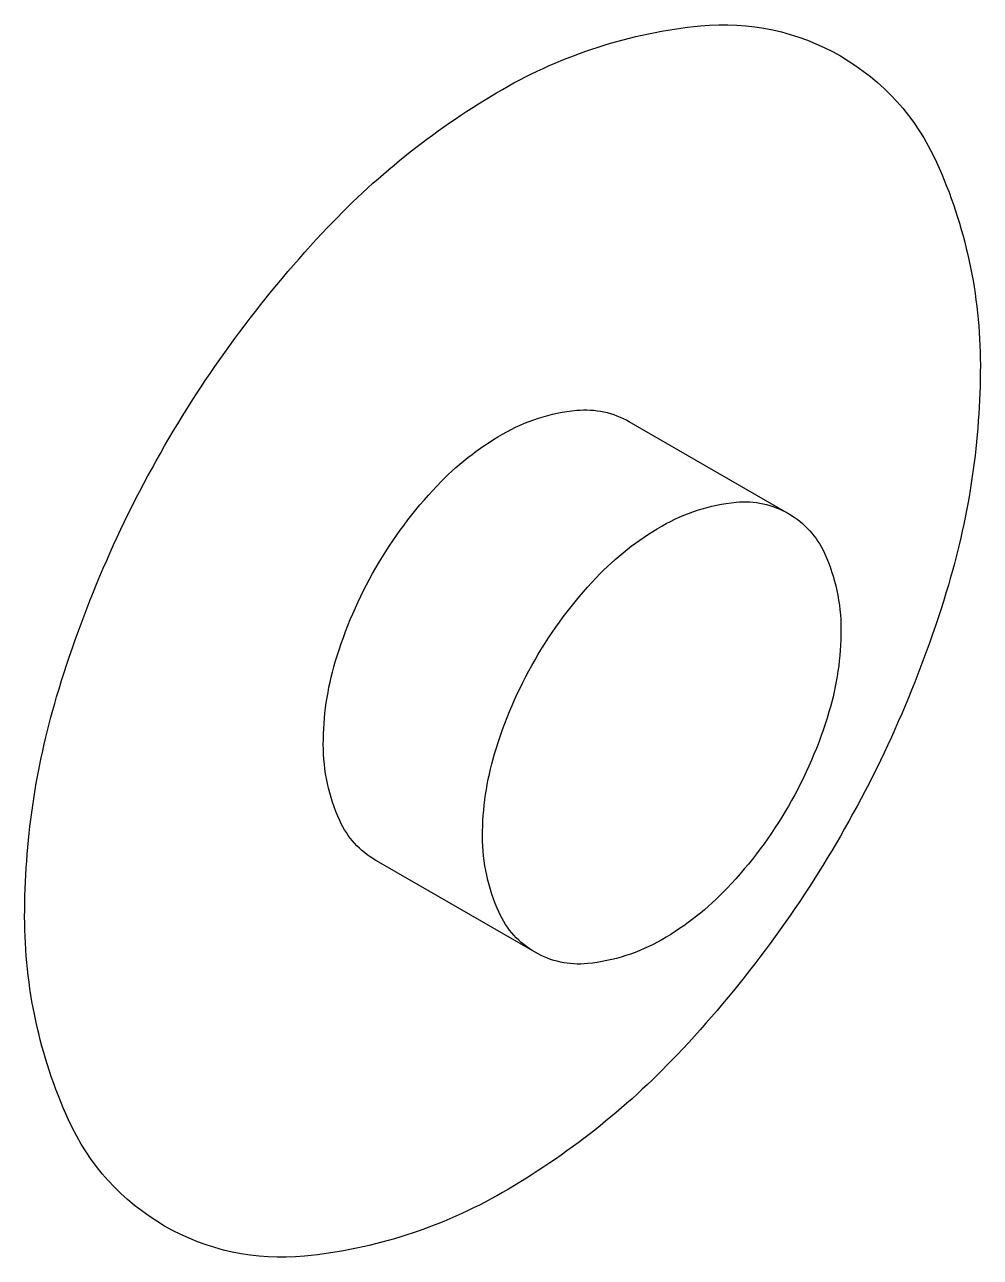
# Model space of a CAD drawing. Header units: millimetres. Extents: x -2846.158 to -2845.95, y 1185.824 to 1186.093.
import ezdxf

# ---------------------------------------------------------------- set-up
doc = ezdxf.new("R2010")
doc.units = ezdxf.units.MM
doc.layers.add('Hds_iso_símbolos', color=2, linetype='Continuous')

msp = doc.modelspace()

# ---------------------------------------------------------------- linework, layer by layer
at = {"layer": 'Hds_iso_símbolos'}
for p, q in [((-2846.02675, 1186.00653), (-2845.99094, 1185.98586)), ((-2846.04627, 1185.89054), (-2846.08163, 1185.91096))]:
    msp.add_line(p, q, dxfattribs=at)
for points in [[(-2845.98023, 1185.91605, -0.058752), (-2846.01576, 1185.86842, -0.072341), (-2846.05372, 1185.83848, -0.106617), (-2846.09676, 1185.82463, -0.156851), (-2846.1272, 1185.8312, -0.156851), (-2846.1481, 1185.85427, -0.106617), (-2846.15764, 1185.89848, -0.072341), (-2846.15068, 1185.94632, -0.058752), (-2846.1272, 1186.0009, -0.058752), (-2846.09167, 1186.04853, -0.072341), (-2846.05372, 1186.07848, -0.106617), (-2846.01067, 1186.09232, -0.156851), (-2845.98023, 1186.08575, -0.156851), (-2845.95933, 1186.06268, -0.106617), (-2845.94979, 1186.01848, -0.072341), (-2845.95675, 1185.97063, -0.058752)], [(-2845.99152, 1185.92257, -0.058752), (-2846.00484, 1185.90471, -0.072341), (-2846.01907, 1185.89348, -0.106617), (-2846.03522, 1185.88828, -0.156851), (-2846.04663, 1185.89075, -0.156851), (-2846.05447, 1185.8994, -0.106617), (-2846.05805, 1185.91598, -0.072341), (-2846.05544, 1185.93392, -0.058752), (-2846.04663, 1185.95439, -0.058752), (-2846.03331, 1185.97225, -0.072341), (-2846.01907, 1185.98348, -0.106617), (-2846.00293, 1185.98867, -0.156851), (-2845.99152, 1185.9862, -0.156851), (-2845.98368, 1185.97755, -0.106617), (-2845.9801, 1185.96098, -0.072341), (-2845.98271, 1185.94303, -0.058752)]]:
    msp.add_lwpolyline(points, format="xyb", close=True, dxfattribs=at)
msp.add_lwpolyline([(-2846.08091, 1185.91054, -0.005411), (-2846.08127, 1185.91075, -0.156851), (-2846.08911, 1185.9194, -0.106617), (-2846.09269, 1185.93598, -0.072341), (-2846.09008, 1185.95392, -0.058752), (-2846.08127, 1185.97439, -0.058752), (-2846.06795, 1185.99225, -0.072341), (-2846.05372, 1186.00348, -0.106617), (-2846.03757, 1186.00867, -0.156851), (-2846.02616, 1186.0062, -0.00888), (-2846.02558, 1186.00586, -0.106617)], format="xyb", dxfattribs=at)

doc.saveas('drawing.dxf')
